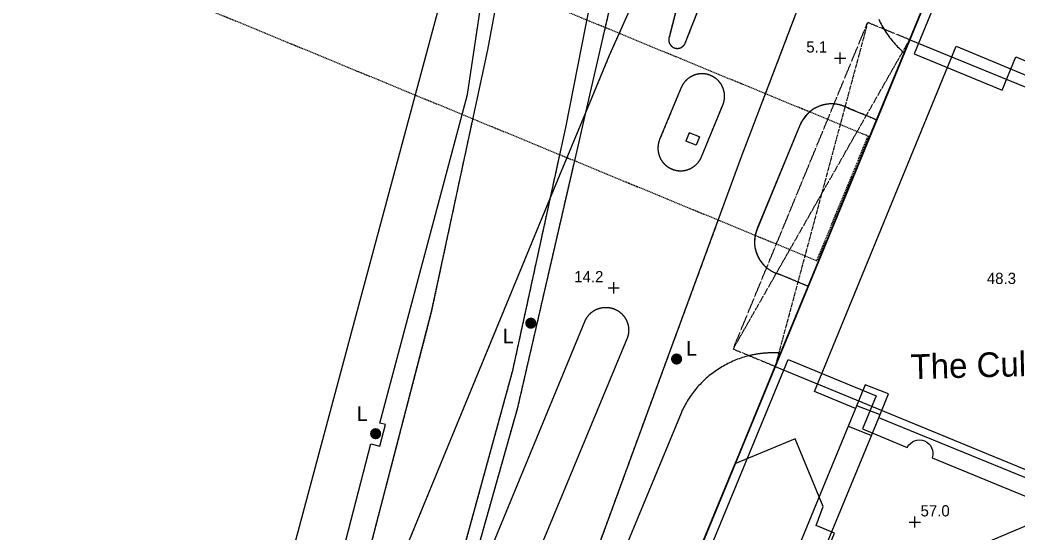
# Model space of a CAD drawing. Header units: millimetres. Extents: x 833924389 to 835767163, y 817400000 to 818811854.
# Drawn here: x 834521114 to 834610066, y 818452045 to 818497749 of the extents above; entities that cross this region are included whole.
import ezdxf
from ezdxf.enums import TextEntityAlignment as Align

# ---------------------------------------------------------------- set-up
doc = ezdxf.new("R2010")
doc.units = ezdxf.units.MM
doc.header["$LTSCALE"] = 10
doc.header["$MEASUREMENT"] = 0
doc.linetypes.add('11NW24C$0$DGN Style 5', pattern=[6.553141, 2.808489, -3.744652])
doc.linetypes.add('DGN Style 2', pattern=[15.39188, 9.235128, -6.156752])
doc.layers.add('01_Base_Plan', color=5, linetype='Continuous', lineweight=5)
doc.styles.add('11nw24c$0$Style-ENGINEERING', font='ENGINEERING.shx')
doc.styles.add('11nw24c$0$Style-WORKING', font='WORKING.shx')

# ---------------------------------------------------------------- blocks, each defined once
blk = doc.blocks.new('11nw24c$0$SPOTHT')
at = {"layer": '01_Base_Plan', "linetype": 'Continuous'}
for p, q in [((-0.5, 0), (0.5, 0)), ((0, -0.5), (0, 0.5))]:
    blk.add_line(p, q, dxfattribs=at)
blk = doc.blocks.new('11nw24c$0$UTILP')
at = {"layer": '01_Base_Plan', "linetype": 'Continuous', "lineweight": 13}
h = blk.add_hatch(color=256, dxfattribs=at)
edge = h.paths.add_edge_path()
edge.add_arc((0, 0), 0.5, 0, 360)

msp = doc.modelspace()

# ---------------------------------------------------------------- linework, layer by layer
at = {"layer": '01_Base_Plan', "linetype": '11NW24C$0$DGN Style 5'}
for p, q in [((834584679, 818468439), (834596662, 818497524)), ((834600400, 818495989), (834596662, 818497524)), ((834584679, 818468439), (834588423, 818466894))]:
    msp.add_line(p, q, dxfattribs=at)
at = {"layer": '01_Base_Plan', "linetype": 'Continuous'}
for p, q in [((834629695, 818483950), (834600400, 818495989)), ((834588423, 818466894), (834617686, 818454829))]:
    msp.add_line(p, q, dxfattribs=at)
at = {"layer": '01_Base_Plan', "linetype": 'ByBlock', "ltscale": 0.1}
for p, q in [((834580757, 818487699), (834580460, 818486957)), ((834581686, 818487327), (834580757, 818487699)), ((834581686, 818487327), (834581388, 818486585)), ((834581388, 818486585), (834580460, 818486957))]:
    msp.add_line(p, q, dxfattribs=at)
at = {"layer": '01_Base_Plan', "linetype": 'DGN Style 2'}
msp.add_line((834596706, 818487401), (834592131, 818476308), dxfattribs=at)
at = {"layer": '01_Base_Plan', "linetype": 'DGN Style 2', "flags": 128}
for points in [[(834588463, 818527965), (834587574, 818525421), (834583543, 818512556), (834579793, 818499435), (834578960, 818496188), (834578956, 818496176), (834578953, 818496163), (834578950, 818496149), (834578948, 818496136), (834578945, 818496123), (834578943, 818496110), (834578941, 818496097), (834578939, 818496083), (834578937, 818496070), (834578936, 818496057), (834578935, 818496043), (834578934, 818496030), (834578934, 818496017), (834578933, 818496003), (834578933, 818495990), (834578933, 818495976), (834578933, 818495963), (834578934, 818495950), (834578935, 818495936), (834578936, 818495923), (834578937, 818495910), (834578938, 818495896), (834578940, 818495883), (834578942, 818495870), (834578944, 818495856), (834578947, 818495843), (834578949, 818495830), (834578952, 818495817), (834578955, 818495804), (834578958, 818495791), (834578962, 818495778), (834578966, 818495765), (834578970, 818495752), (834578974, 818495740), (834578978, 818495727), (834578983, 818495714), (834578988, 818495702), (834578993, 818495690), (834578998, 818495677), (834579004, 818495665), (834579010, 818495653), (834579015, 818495641), (834579022, 818495629), (834579028, 818495617), (834579035, 818495606), (834579041, 818495594), (834579048, 818495583), (834579055, 818495571), (834579063, 818495560), (834579070, 818495549), (834579078, 818495538), (834579086, 818495527), (834579094, 818495517), (834579102, 818495506), (834579111, 818495496), (834579120, 818495485), (834579128, 818495475), (834579137, 818495465), (834579147, 818495456), (834579156, 818495446), (834579166, 818495437), (834579175, 818495427), (834579185, 818495418), (834579195, 818495409), (834579205, 818495401), (834579216, 818495392), (834579226, 818495384), (834579237, 818495376), (834579247, 818495368), (834579258, 818495360), (834579269, 818495352), (834579280, 818495345), (834579292, 818495337), (834579303, 818495330), (834579315, 818495324), (834579326, 818495317), (834579338, 818495310), (834579350, 818495304), (834579362, 818495298), (834579374, 818495292), (834579386, 818495287), (834579398, 818495281), (834579411, 818495276), (834579423, 818495271), (834579436, 818495267), (834579448, 818495262), (834579461, 818495258), (834579474, 818495254), (834579487, 818495250), (834579500, 818495246), (834579513, 818495243), (834579526, 818495240), (834579539, 818495237), (834579552, 818495234), (834579565, 818495231), (834579578, 818495229), (834579591, 818495227), (834579605, 818495225), (834579618, 818495224), (834579631, 818495222), (834579645, 818495221), (834579658, 818495221), (834579671, 818495220), (834579685, 818495220), (834579698, 818495219), (834579712, 818495219), (834579725, 818495220), (834579738, 818495220), (834579752, 818495221), (834579765, 818495222), (834579779, 818495223), (834579792, 818495225), (834579805, 818495226), (834579818, 818495228), (834579832, 818495231), (834579845, 818495233), (834579858, 818495236), (834579871, 818495238), (834579884, 818495242), (834579897, 818495245), (834579910, 818495248), (834579923, 818495252), (834579936, 818495256), (834579948, 818495260), (834579961, 818495265), (834579974, 818495269), (834579986, 818495274), (834579999, 818495279), (834580011, 818495285), (834580023, 818495290), (834580035, 818495296), (834580047, 818495302), (834580059, 818495308), (834580071, 818495314), (834580083, 818495321), (834580094, 818495328), (834580106, 818495335), (834580117, 818495342), (834580128, 818495349), (834580139, 818495357), (834580150, 818495364), (834580161, 818495372), (834580172, 818495381), (834580182, 818495389), (834580192, 818495397), (834580203, 818495406), (834580213, 818495415), (834580223, 818495424), (834580232, 818495433), (834580242, 818495442), (834580251, 818495452), (834580261, 818495462), (834580270, 818495471), (834580279, 818495481), (834580287, 818495492), (834580296, 818495502), (834580304, 818495512), (834580313, 818495523), (834580321, 818495534), (834580328, 818495545), (834580336, 818495556), (834580343, 818495567), (834580351, 818495578), (834580358, 818495590), (834580365, 818495601), (834580371, 818495613), (834580378, 818495624), (834580384, 818495636), (834580390, 818495648), (834580401, 818495671), (834590084, 818520296), (834597633, 818538623), (834604274, 818554762), (834620335, 818593734), (834622971, 818600000)], [(834573099, 818496262), (834574907, 818504104), (834580539, 818523222), (834583401, 818531788), (834587219, 818542815), (834588727, 818546883), (834595325, 818563573), (834603275, 818582839), (834608986, 818596688)], [(834632062, 818588855), (834632050, 818588851), (834631851, 818588789), (834631652, 818588724), (834631455, 818588655), (834631259, 818588583), (834631064, 818588507), (834630871, 818588428), (834630679, 818588345), (834630488, 818588260), (834630299, 818588171), (834630112, 818588078), (834629926, 818587982), (834629742, 818587884), (834629559, 818587781), (834629379, 818587676), (834629200, 818587568), (834629023, 818587456), (834628848, 818587342), (834628676, 818587224), (834628505, 818587104), (834628336, 818586980), (834628170, 818586854), (834628006, 818586724), (834627844, 818586592), (834627684, 818586457), (834627527, 818586319), (834627372, 818586179), (834627220, 818586036), (834627070, 818585890), (834626923, 818585741), (834626779, 818585590), (834626637, 818585437), (834626498, 818585281), (834626361, 818585123), (834626227, 818584962), (834626097, 818584799), (834625969, 818584634), (834625844, 818584466), (834625721, 818584297), (834625602, 818584125), (834625486, 818583951), (834625373, 818583776), (834625263, 818583598), (834625156, 818583418), (834625052, 818583237), (834624952, 818583054), (834624854, 818582869), (834624760, 818582682), (834624670, 818582494), (834624582, 818582304), (834624498, 818582113), (834624417, 818581920), (834624287, 818581588), (834610552, 818548209), (834602810, 818529560), (834592792, 818504981), (834587313, 818490566)], [(834578990, 818532161), (834577763, 818527292), (834576229, 818520728), (834574811, 818514137), (834572980, 818504656), (834571456, 818496921)], [(834561387, 818488628), (834557747, 818471619), (834552415, 818451146), (834544776, 818426690), (834540285, 818414122), (834536433, 818404392)], [(834569154, 818485515), (834568342, 818481792)], [(834559392, 818441675), (834565484, 818463226), (834570497, 818484977)], [(834568342, 818481792), (834564986, 818466401), (834557680, 818439789), (834553820, 818428146)], [(834583306, 818479844), (834576170, 818460454), (834566682, 818434519), (834557622, 818409827), (834548851, 818387559), (834548770, 818387371), (834548692, 818387182), (834548618, 818386992), (834548547, 818386800), (834548480, 818386607), (834548415, 818386413), (834548355, 818386218), (834548297, 818386022), (834548243, 818385825), (834548193, 818385627), (834548147, 818385433)]]:
    msp.add_lwpolyline(points, dxfattribs=at)
at = {"layer": '01_Base_Plan', "linetype": 'Continuous', "flags": 128}
for points in [[(834642467, 818597368), (834641799, 818595840), (834637168, 818585476), (834607257, 818512629), (834606798, 818511516), (834582110, 818451564), (834581577, 818450269), (834551372, 818377493), (834546729, 818366229), (834536097, 818340435), (834533138, 818333256), (834533090, 818333139), (834527362, 818319242), (834527581, 818319152)], [(834571539, 818489495), (834573661, 818494602), (834578144, 818504659), (834582735, 818514678), (834586677, 818523647), (834586020, 818523925), (834586566, 818525210), (834587213, 818524935), (834588463, 818527965)], [(834579793, 818499435), (834578960, 818496189), (834578956, 818496176), (834578953, 818496163), (834578950, 818496149), (834578948, 818496136), (834578945, 818496123), (834578943, 818496110), (834578941, 818496097), (834578939, 818496083), (834578937, 818496070), (834578936, 818496057), (834578935, 818496043), (834578934, 818496030), (834578934, 818496017), (834578933, 818496003), (834578933, 818495990), (834578933, 818495976), (834578933, 818495963), (834578934, 818495950), (834578935, 818495936), (834578936, 818495923), (834578937, 818495910), (834578938, 818495896), (834578940, 818495883), (834578942, 818495870), (834578944, 818495857), (834578947, 818495843), (834578949, 818495830), (834578952, 818495817), (834578955, 818495804), (834578959, 818495791), (834578962, 818495778), (834578966, 818495765), (834578970, 818495752), (834578974, 818495740), (834578978, 818495727), (834578983, 818495715), (834578988, 818495702), (834578993, 818495690), (834578998, 818495677), (834579004, 818495665), (834579010, 818495653), (834579016, 818495641), (834579022, 818495629), (834579028, 818495617), (834579035, 818495606), (834579041, 818495594), (834579048, 818495583), (834579055, 818495571), (834579063, 818495560), (834579070, 818495549), (834579078, 818495538), (834579086, 818495527), (834579094, 818495517), (834579103, 818495506), (834579111, 818495496), (834579120, 818495485), (834579129, 818495475), (834579138, 818495465), (834579147, 818495456), (834579156, 818495446), (834579166, 818495437), (834579175, 818495427), (834579185, 818495418), (834579195, 818495409), (834579205, 818495401), (834579216, 818495392), (834579226, 818495384), (834579237, 818495375), (834579247, 818495368), (834579258, 818495360), (834579269, 818495352), (834579281, 818495345), (834579292, 818495337), (834579303, 818495330), (834579315, 818495324), (834579326, 818495317), (834579338, 818495310), (834579350, 818495304), (834579362, 818495298), (834579374, 818495292), (834579386, 818495287), (834579398, 818495281), (834579411, 818495276), (834579423, 818495271), (834579436, 818495267), (834579448, 818495262), (834579461, 818495258), (834579474, 818495254), (834579487, 818495250), (834579500, 818495246), (834579513, 818495243), (834579526, 818495240), (834579539, 818495237), (834579552, 818495234), (834579565, 818495232), (834579578, 818495229), (834579591, 818495227), (834579605, 818495225), (834579618, 818495224), (834579631, 818495223), (834579645, 818495221), (834579658, 818495221), (834579672, 818495220), (834579685, 818495220), (834579698, 818495219), (834579712, 818495219), (834579725, 818495220), (834579739, 818495220), (834579752, 818495221), (834579765, 818495222), (834579779, 818495223), (834579792, 818495225), (834579805, 818495227), (834579818, 818495228), (834579832, 818495231), (834579845, 818495233), (834579858, 818495236), (834579871, 818495238), (834579884, 818495242), (834579897, 818495245), (834579910, 818495248), (834579923, 818495252), (834579936, 818495256), (834579948, 818495260), (834579961, 818495265), (834579974, 818495269), (834579986, 818495274), (834579999, 818495279), (834580011, 818495285), (834580023, 818495290), (834580035, 818495296), (834580047, 818495302), (834580059, 818495308), (834580071, 818495314), (834580083, 818495321), (834580094, 818495328), (834580106, 818495335), (834580117, 818495342), (834580128, 818495349), (834580139, 818495357), (834580150, 818495364), (834580161, 818495372), (834580172, 818495381), (834580182, 818495389), (834580193, 818495397), (834580203, 818495406), (834580213, 818495415), (834580223, 818495424), (834580232, 818495433), (834580242, 818495442), (834580251, 818495452), (834580261, 818495462), (834580270, 818495472), (834580279, 818495482), (834580287, 818495492), (834580296, 818495502), (834580304, 818495512), (834580313, 818495523), (834580321, 818495534), (834580328, 818495545), (834580336, 818495556), (834580344, 818495567), (834580351, 818495578), (834580358, 818495590), (834580365, 818495601), (834580371, 818495613), (834580378, 818495624), (834580384, 818495636), (834580390, 818495648), (834580401, 818495671), (834590084, 818520296)], [(834566850, 818516232), (834566611, 818515918), (834566122, 818515253), (834565645, 818514579), (834565179, 818513898), (834564726, 818513208), (834564284, 818512510), (834563855, 818511805), (834563439, 818511092), (834563035, 818510373), (834562643, 818509646), (834562264, 818508913), (834561898, 818508173), (834561545, 818507427), (834561205, 818506674), (834560879, 818505916), (834560492, 818504969), (834558834, 818500387), (834551250, 818472192), (834541516, 818435877), (834535310, 818420040)], [(834582110, 818451564), (834588908, 818468071), (834591367, 818474043), (834597461, 818488841), (834599920, 818494812), (834606798, 818511516)], [(834564989, 818506929), (834562768, 818495080), (834557747, 818471619), (834552415, 818451146), (834544776, 818426690), (834540285, 818414122), (834536433, 818404392), (834532977, 818395663), (834516457, 818355540)], [(834516474, 818364484), (834530506, 818396003), (834540232, 818417719), (834543129, 818424189), (834552381, 818459991), (834553181, 818459778), (834553688, 818461699), (834553199, 818461823), (834560993, 818491101), (834562935, 818504020), (834560492, 818504969)], [(834560492, 818504969), (834558834, 818500387), (834551249, 818472192), (834541516, 818435877), (834534522, 818418028), (834526223, 818399556)], [(834540232, 818417719), (834543130, 818424189), (834552381, 818459990), (834553181, 818459778), (834553688, 818461700), (834553199, 818461823), (834560993, 818491102), (834562935, 818504020), (834560492, 818504969)], [(834592792, 818504981), (834585371, 818485457), (834576170, 818460454), (834566682, 818434519), (834557623, 818409827), (834548851, 818387559), (834548770, 818387372), (834548692, 818387182), (834548618, 818386992), (834548547, 818386800), (834548480, 818386607), (834548415, 818386413), (834548355, 818386218), (834548297, 818386022), (834548243, 818385825), (834548193, 818385627), (834548147, 818385432)], [(834597651, 818497807), (834597719, 818497666), (834597789, 818497525), (834597861, 818497386), (834597936, 818497248), (834598014, 818497112), (834598094, 818496977), (834598176, 818496843), (834598260, 818496711), (834598347, 818496580), (834598436, 818496451), (834598527, 818496324), (834598621, 818496198), (834598716, 818496073), (834598814, 818495951), (834598914, 818495830), (834599016, 818495711), (834599120, 818495593), (834599226, 818495478), (834599334, 818495364), (834599444, 818495253), (834599556, 818495143), (834599670, 818495035), (834599786, 818494929), (834599804, 818494913)], [(834597651, 818497807), (834597719, 818497666), (834597789, 818497525), (834597861, 818497386), (834597936, 818497249), (834598014, 818497112), (834598094, 818496977)], [(834595581, 818463151), (834591935, 818464640), (834604555, 818495402), (834630876, 818484449)], [(834578120, 818487090), (834578107, 818487057), (834578095, 818487024), (834578083, 818486991), (834578072, 818486958), (834578061, 818486924), (834578051, 818486891), (834578042, 818486857), (834578033, 818486823), (834578025, 818486788), (834578017, 818486754), (834578010, 818486719), (834578003, 818486685), (834577998, 818486650), (834577992, 818486615), (834577988, 818486580), (834577984, 818486545), (834577980, 818486510), (834577977, 818486475), (834577975, 818486440), (834577974, 818486405), (834577973, 818486370), (834577972, 818486334), (834577973, 818486299), (834577974, 818486264), (834577975, 818486229), (834577977, 818486194), (834577980, 818486158), (834577983, 818486123), (834577987, 818486088), (834577992, 818486053), (834577997, 818486019), (834578003, 818485984), (834578009, 818485949), (834578016, 818485915), (834578024, 818485880), (834578032, 818485846), (834578040, 818485812), (834578050, 818485778), (834578060, 818485744), (834578070, 818485711), (834578081, 818485677), (834578093, 818485644), (834578105, 818485611), (834578118, 818485578), (834578132, 818485546), (834578146, 818485513), (834578160, 818485481), (834578175, 818485449), (834578191, 818485418), (834578207, 818485387), (834578224, 818485356), (834578241, 818485325), (834578259, 818485295), (834578278, 818485264), (834578297, 818485235), (834578316, 818485205), (834578336, 818485176), (834578356, 818485148), (834578377, 818485119), (834578399, 818485091), (834578420, 818485064), (834578443, 818485036), (834578466, 818485010), (834578489, 818484983), (834578513, 818484957), (834578537, 818484932), (834578562, 818484906), (834578587, 818484882), (834578612, 818484857), (834578638, 818484834), (834578665, 818484810), (834578691, 818484787), (834578718, 818484765), (834578746, 818484743), (834578774, 818484721), (834578802, 818484701), (834578831, 818484680), (834578860, 818484660), (834578889, 818484641), (834578919, 818484622), (834578949, 818484603), (834578979, 818484585), (834579010, 818484568), (834579041, 818484551), (834579072, 818484535), (834579103, 818484519), (834579135, 818484504), (834579167, 818484489), (834579200, 818484475), (834579232, 818484461), (834579265, 818484449), (834579298, 818484436), (834579331, 818484424), (834579364, 818484413), (834579398, 818484402), (834579432, 818484392), (834579466, 818484383), (834579500, 818484374), (834579534, 818484366), (834579568, 818484358), (834579603, 818484351), (834579638, 818484345), (834579672, 818484339), (834579707, 818484334), (834579742, 818484329), (834579777, 818484325), (834579812, 818484321), (834579847, 818484319), (834579882, 818484316), (834579917, 818484315), (834579953, 818484314), (834579988, 818484314), (834580023, 818484314), (834580058, 818484315), (834580094, 818484316), (834580129, 818484318), (834580164, 818484321), (834580199, 818484324), (834580234, 818484328), (834580269, 818484333), (834580304, 818484338), (834580338, 818484344), (834580373, 818484350), (834580408, 818484357), (834580442, 818484365), (834580476, 818484373), (834580510, 818484382), (834580544, 818484391), (834580578, 818484401), (834580612, 818484411), (834580645, 818484423), (834580678, 818484434), (834580711, 818484447), (834580744, 818484459), (834580777, 818484473), (834580809, 818484487), (834580841, 818484501), (834580873, 818484517), (834580904, 818484532), (834580936, 818484549), (834580967, 818484565), (834580997, 818484583), (834581028, 818484600), (834581058, 818484619), (834581088, 818484638), (834581117, 818484657), (834581146, 818484677), (834581175, 818484697), (834581203, 818484718), (834581231, 818484740), (834581259, 818484762), (834581286, 818484784), (834581313, 818484807), (834581339, 818484830), (834581365, 818484854), (834581391, 818484878), (834581416, 818484903), (834581440, 818484928), (834581465, 818484953), (834581489, 818484979), (834581512, 818485006), (834581535, 818485032), (834581557, 818485060), (834581579, 818485087), (834581601, 818485115), (834581622, 818485143), (834581642, 818485172), (834581662, 818485201), (834581682, 818485230), (834581701, 818485260), (834581719, 818485290), (834581737, 818485320), (834581754, 818485351), (834581771, 818485382), (834581788, 818485413), (834581803, 818485445), (834581819, 818485476), (834581833, 818485508), (834581851, 818485548), (834583724, 818490103), (834583739, 818490135), (834583753, 818490167), (834583766, 818490200), (834583779, 818490232), (834583791, 818490265), (834583803, 818490298), (834583814, 818490331), (834583824, 818490365), (834583834, 818490399), (834583843, 818490432), (834583852, 818490466), (834583860, 818490501), (834583868, 818490535), (834583875, 818490569), (834583881, 818490604), (834583887, 818490638), (834583892, 818490673), (834583896, 818490708), (834583900, 818490743), (834583903, 818490778), (834583906, 818490813), (834583908, 818490848), (834583910, 818490883), (834583910, 818490918), (834583911, 818490953), (834583910, 818490988), (834583909, 818491023), (834583908, 818491058), (834583906, 818491093), (834583903, 818491128), (834583899, 818491163), (834583895, 818491198), (834583891, 818491233), (834583885, 818491267), (834583879, 818491302), (834583873, 818491336), (834583866, 818491371), (834583858, 818491405), (834583850, 818491439), (834583841, 818491473), (834583832, 818491507), (834583822, 818491540), (834583811, 818491574), (834583800, 818491607), (834583788, 818491640), (834583776, 818491673), (834583763, 818491705), (834583749, 818491738), (834583735, 818491770), (834583721, 818491802), (834583705, 818491834), (834583690, 818491865), (834583673, 818491896), (834583657, 818491927), (834583639, 818491957), (834583621, 818491987), (834583603, 818492017), (834583584, 818492047), (834583565, 818492076), (834583545, 818492105), (834583524, 818492133), (834583503, 818492162), (834583482, 818492189), (834583460, 818492217), (834583438, 818492244), (834583415, 818492271), (834583392, 818492297), (834583368, 818492323), (834583344, 818492348), (834583319, 818492373), (834583294, 818492397), (834583268, 818492422), (834583242, 818492445), (834583216, 818492468), (834583189, 818492491), (834583162, 818492513), (834583135, 818492535), (834583107, 818492556), (834583079, 818492577), (834583050, 818492598), (834583021, 818492617), (834582992, 818492637), (834582962, 818492655), (834582932, 818492674), (834582902, 818492691), (834582871, 818492709), (834582841, 818492725), (834582809, 818492741), (834582778, 818492757), (834582746, 818492772), (834582714, 818492787), (834582682, 818492801), (834582650, 818492814), (834582617, 818492827), (834582584, 818492839), (834582551, 818492851), (834582518, 818492862), (834582484, 818492872), (834582451, 818492882), (834582417, 818492891), (834582383, 818492900), (834582349, 818492908), (834582314, 818492916), (834582280, 818492923), (834582245, 818492929), (834582211, 818492935), (834582176, 818492940), (834582141, 818492944), (834582106, 818492948), (834582072, 818492951), (834582037, 818492954), (834582002, 818492956), (834581967, 818492958), (834581931, 818492958), (834581896, 818492959), (834581861, 818492958), (834581826, 818492957), (834581791, 818492956), (834581756, 818492953), (834581721, 818492951), (834581721, 818492951), (834581686, 818492947), (834581651, 818492943), (834581617, 818492938), (834581582, 818492933), (834581547, 818492927), (834581513, 818492921), (834581479, 818492914), (834581444, 818492906), (834581410, 818492898), (834581376, 818492889), (834581342, 818492880), (834581309, 818492870), (834581275, 818492859), (834581242, 818492848), (834581209, 818492836), (834581176, 818492824), (834581144, 818492811), (834581111, 818492797), (834581079, 818492783), (834581047, 818492768), (834581016, 818492753), (834580984, 818492738), (834580953, 818492721), (834580922, 818492705), (834580892, 818492687), (834580862, 818492669), (834580832, 818492651), (834580802, 818492632), (834580773, 818492613), (834580744, 818492593), (834580716, 818492572), (834580688, 818492551), (834580660, 818492530), (834580632, 818492508), (834580605, 818492486), (834580579, 818492463), (834580552, 818492439), (834580527, 818492416), (834580501, 818492392), (834580476, 818492367), (834580452, 818492342), (834580428, 818492316), (834580404, 818492290), (834580381, 818492264), (834580358, 818492237), (834580336, 818492210), (834580314, 818492183), (834580293, 818492155), (834580272, 818492127), (834580252, 818492098), (834580232, 818492069), (834580212, 818492040), (834580194, 818492010), (834580175, 818491980), (834580158, 818491950), (834580140, 818491919), (834580124, 818491888), (834580108, 818491857), (834580092, 818491826), (834580077, 818491794), (834580054, 818491743), (834578120, 818487090)], [(834597323, 818488898), (834595008, 818489846), (834594962, 818489873), (834594915, 818489899), (834594868, 818489924), (834594821, 818489949), (834594773, 818489972), (834594725, 818489995), (834594676, 818490016), (834594627, 818490037), (834594578, 818490057), (834594528, 818490077), (834594478, 818490095), (834594428, 818490113), (834594377, 818490129), (834594326, 818490145), (834594275, 818490160), (834594223, 818490174), (834594172, 818490187), (834594120, 818490199), (834594068, 818490210), (834594015, 818490220), (834593963, 818490230), (834593910, 818490238), (834593858, 818490246), (834593805, 818490252), (834593752, 818490258), (834593699, 818490263), (834593645, 818490266), (834593592, 818490269), (834593539, 818490271), (834593486, 818490272), (834593432, 818490273), (834593379, 818490272), (834593326, 818490270), (834593272, 818490267), (834593219, 818490264), (834593166, 818490259), (834593113, 818490254), (834593060, 818490247), (834593007, 818490240), (834592955, 818490232), (834592902, 818490223), (834592850, 818490213), (834592798, 818490202), (834592746, 818490190), (834592694, 818490177), (834592642, 818490163), (834592591, 818490149), (834592540, 818490133), (834592489, 818490117), (834592439, 818490100), (834592389, 818490082), (834592339, 818490063), (834592290, 818490043), (834592241, 818490022), (834592192, 818490001), (834592143, 818489978), (834592095, 818489955), (834592048, 818489931), (834592001, 818489906), (834591954, 818489880), (834591908, 818489854), (834591862, 818489826), (834591817, 818489798), (834591772, 818489769), (834591728, 818489740), (834591684, 818489709), (834591641, 818489678), (834591598, 818489646), (834591556, 818489613), (834591515, 818489580), (834591474, 818489545), (834591433, 818489511), (834591394, 818489475), (834591355, 818489439), (834591316, 818489402), (834591278, 818489364), (834591241, 818489326), (834591205, 818489287), (834591169, 818489248), (834591134, 818489207), (834591100, 818489167), (834591066, 818489125), (834591033, 818489083), (834591001, 818489041), (834590969, 818488998), (834590939, 818488954), (834590909, 818488910), (834590880, 818488865), (834590851, 818488820), (834590824, 818488775), (834590797, 818488729), (834590771, 818488682), (834590746, 818488635), (834590722, 818488588), (834590698, 818488540), (834590656, 818488447), (834586823, 818479172), (834586802, 818479124), (834586783, 818479076), (834586764, 818479027), (834586747, 818478978), (834586730, 818478928), (834586714, 818478879), (834586699, 818478829), (834586684, 818478779), (834586671, 818478728), (834586659, 818478678), (834586647, 818478627), (834586636, 818478576), (834586626, 818478525), (834586617, 818478473), (834586609, 818478422), (834586602, 818478370), (834586596, 818478318), (834586591, 818478266), (834586586, 818478214), (834586583, 818478162), (834586580, 818478110), (834586578, 818478058), (834586578, 818478006), (834586578, 818477954), (834586579, 818477902), (834586581, 818477849), (834586584, 818477797), (834586587, 818477745), (834586592, 818477693), (834586598, 818477642), (834586604, 818477590), (834586611, 818477538), (834586620, 818477487), (834586629, 818477435), (834586639, 818477384), (834586650, 818477333), (834586662, 818477282), (834586674, 818477232), (834586688, 818477181), (834586703, 818477131), (834586718, 818477081), (834586734, 818477032), (834586751, 818476983), (834586769, 818476934), (834586788, 818476885), (834586808, 818476837), (834586828, 818476789), (834586849, 818476741), (834586872, 818476694), (834586895, 818476647), (834586918, 818476601), (834586943, 818476555), (834586968, 818476509), (834586995, 818476464), (834587022, 818476419), (834587049, 818476375), (834587078, 818476331), (834587107, 818476288), (834587137, 818476246), (834587168, 818476204), (834587199, 818476162), (834587232, 818476121), (834587264, 818476080), (834587298, 818476041), (834587332, 818476001), (834587367, 818475963), (834587403, 818475925), (834587439, 818475887), (834587476, 818475850), (834587514, 818475814), (834587552, 818475779), (834587591, 818475744), (834587630, 818475710), (834587670, 818475676), (834587711, 818475644), (834587752, 818475612), (834587794, 818475580), (834587836, 818475550), (834587879, 818475520), (834587922, 818475491), (834587966, 818475462), (834588010, 818475435), (834588055, 818475408), (834588100, 818475382), (834588146, 818475357), (834588192, 818475333), (834588239, 818475309), (834588286, 818475286), (834588333, 818475264), (834588381, 818475243), (834588429, 818475223), (834588477, 818475204), (834588526, 818475185), (834588575, 818475167), (834588624, 818475150), (834588674, 818475134), (834588724, 818475119), (834588774, 818475105), (834588873, 818475080), (834591222, 818474103)], [(834593699, 818490263), (834593219, 818490264), (834592746, 818490190), (834592290, 818490043), (834591908, 818489854), (834591515, 818489580), (834591169, 818489248), (834590880, 818488865), (834590656, 818488447), (834586802, 818479124), (834586659, 818478678), (834586596, 818478318), (834586579, 818477902), (834586620, 818477487), (834586718, 818477081), (834586872, 818476694), (834587078, 818476331), (834587332, 818476001), (834587630, 818475710)], [(834568342, 818481792), (834569047, 818483502), (834571539, 818489495)], [(834568342, 818481792), (834569048, 818483502), (834571539, 818489495)], [(834536433, 818404392), (834540406, 818414025), (834550725, 818439025), (834559492, 818460330), (834568342, 818481792)], [(834588738, 818468082), (834588596, 818468089), (834588440, 818468094), (834588283, 818468096), (834588127, 818468095), (834587971, 818468092), (834587815, 818468086), (834587659, 818468078), (834587503, 818468066), (834587348, 818468052), (834587193, 818468035), (834587038, 818468016), (834586883, 818467994), (834586729, 818467969), (834586575, 818467941), (834586422, 818467911), (834586269, 818467878), (834586117, 818467842), (834585966, 818467804), (834585815, 818467763), (834585665, 818467720), (834585516, 818467674), (834585368, 818467625), (834585220, 818467574), (834585073, 818467520), (834584928, 818467463), (834584783, 818467404), (834584640, 818467343), (834584497, 818467279), (834584356, 818467213), (834584216, 818467144), (834584077, 818467072), (834583939, 818466999), (834583803, 818466922), (834583668, 818466844), (834583534, 818466763), (834583402, 818466680), (834583271, 818466594), (834583142, 818466507), (834583014, 818466417), (834582888, 818466325), (834582764, 818466230), (834582641, 818466134), (834582520, 818466035), (834582401, 818465934), (834582283, 818465832), (834582167, 818465727), (834582053, 818465620), (834581941, 818465511), (834581831, 818465400), (834581723, 818465288), (834581617, 818465173), (834581513, 818465057), (834581411, 818464938), (834581311, 818464819), (834581213, 818464697), (834581117, 818464573), (834581024, 818464448), (834580932, 818464322), (834580843, 818464194), (834580756, 818464064), (834580671, 818463933), (834580589, 818463800), (834580509, 818463666), (834580431, 818463530), (834580356, 818463394), (834580283, 818463255), (834580213, 818463116), (834580145, 818462976), (834580031, 818462725), (834574293, 818448832)], [(834586117, 818467842), (834585966, 818467804), (834585815, 818467763), (834585665, 818467720), (834585516, 818467674), (834585368, 818467625), (834585220, 818467574), (834585074, 818467520), (834584928, 818467463), (834584783, 818467404), (834584640, 818467343), (834584497, 818467279), (834584356, 818467213), (834584216, 818467144), (834584077, 818467072), (834583939, 818466999), (834583803, 818466922), (834583668, 818466844), (834583534, 818466763), (834583402, 818466680), (834583271, 818466595), (834583142, 818466507), (834583014, 818466417), (834582888, 818466325), (834582764, 818466230), (834582641, 818466134), (834582520, 818466035), (834582401, 818465934), (834582283, 818465831), (834582167, 818465727), (834582054, 818465620), (834581942, 818465511), (834581831, 818465400), (834581723, 818465288), (834581617, 818465173), (834581513, 818465057), (834581411, 818464939), (834581311, 818464818), (834581213, 818464697), (834581117, 818464574), (834581024, 818464449), (834580932, 818464322), (834580843, 818464194), (834580756, 818464064), (834580671, 818463933), (834580589, 818463800), (834580509, 818463666), (834580431, 818463530), (834580356, 818463394), (834580283, 818463256), (834580213, 818463116), (834580145, 818462976), (834580031, 818462725), (834574293, 818448833)], [(834596447, 818465249), (834595581, 818463151)], [(834598522, 818464433), (834596447, 818465249)], [(834597646, 818462309), (834598522, 818464433)], [(834597726, 818462602), (834595705, 818463387)], [(834595581, 818463151), (834589536, 818448498), (834589486, 818448377)], [(834591555, 818447528), (834591603, 818447645), (834597646, 818462309)], [(834596976, 818460726), (834594946, 818461545)], [(834618292, 818453883), (834597646, 818462309)], [(834616004, 818454888), (834595316, 818446152), (834594027, 818446684), (834593074, 818444372), (834590914, 818445263), (834593706, 818452035), (834592080, 818452706), (834592708, 818454394), (834590193, 818460438), (834584831, 818458214), (834572723, 818428975), (834577693, 818426907), (834576816, 818424781), (834571847, 818426830), (834563502, 818406593)]]:
    msp.add_lwpolyline(points, dxfattribs=at)
at = {"layer": '01_Base_Plan', "flags": 128}
for points in [[(834571539, 818489495), (834574907, 818504104), (834580539, 818523222), (834583401, 818531788), (834587219, 818542815), (834588727, 818546883), (834595325, 818563573), (834603275, 818582839), (834608986, 818596688)], [(834578990, 818532161), (834577763, 818527292), (834576229, 818520728), (834574811, 818514137), (834572980, 818504656), (834569732, 818488166), (834568342, 818481792)], [(834579793, 818499435), (834578960, 818496188), (834578956, 818496176), (834578953, 818496163), (834578950, 818496149), (834578948, 818496136), (834578945, 818496123), (834578943, 818496110), (834578941, 818496097), (834578939, 818496083), (834578937, 818496070), (834578936, 818496057), (834578935, 818496043), (834578934, 818496030), (834578934, 818496017), (834578933, 818496003), (834578933, 818495990), (834578933, 818495976), (834578933, 818495963), (834578934, 818495950), (834578935, 818495936), (834578936, 818495923), (834578937, 818495910), (834578938, 818495896), (834578940, 818495883), (834578942, 818495870), (834578944, 818495856), (834578947, 818495843), (834578949, 818495830), (834578952, 818495817), (834578955, 818495804), (834578958, 818495791), (834578962, 818495778), (834578966, 818495765), (834578970, 818495752), (834578974, 818495740), (834578978, 818495727), (834578983, 818495714), (834578988, 818495702), (834578993, 818495690), (834578998, 818495677), (834579004, 818495665), (834579010, 818495653), (834579015, 818495641), (834579022, 818495629), (834579028, 818495617), (834579035, 818495606), (834579041, 818495594), (834579048, 818495583), (834579055, 818495571), (834579063, 818495560), (834579070, 818495549), (834579078, 818495538), (834579086, 818495527), (834579094, 818495517), (834579102, 818495506), (834579111, 818495496), (834579120, 818495485), (834579128, 818495475), (834579137, 818495465), (834579147, 818495456), (834579156, 818495446), (834579166, 818495437), (834579175, 818495427), (834579185, 818495418), (834579195, 818495409), (834579205, 818495401), (834579216, 818495392), (834579226, 818495384), (834579237, 818495376), (834579247, 818495368), (834579258, 818495360), (834579269, 818495352), (834579280, 818495345), (834579292, 818495337), (834579303, 818495330), (834579315, 818495324), (834579326, 818495317), (834579338, 818495310), (834579350, 818495304), (834579362, 818495298), (834579374, 818495292), (834579386, 818495287), (834579398, 818495281), (834579411, 818495276), (834579423, 818495271), (834579436, 818495267), (834579448, 818495262), (834579461, 818495258), (834579474, 818495254), (834579487, 818495250), (834579500, 818495246), (834579513, 818495243), (834579526, 818495240), (834579539, 818495237), (834579552, 818495234), (834579565, 818495231), (834579578, 818495229), (834579591, 818495227), (834579605, 818495225), (834579618, 818495224), (834579631, 818495222), (834579645, 818495221), (834579658, 818495221), (834579671, 818495220), (834579685, 818495220), (834579698, 818495219), (834579712, 818495219), (834579725, 818495220), (834579738, 818495220), (834579752, 818495221), (834579765, 818495222), (834579779, 818495223), (834579792, 818495225), (834579805, 818495226), (834579818, 818495228), (834579832, 818495231), (834579845, 818495233), (834579858, 818495236), (834579871, 818495238), (834579884, 818495242), (834579897, 818495245), (834579910, 818495248), (834579923, 818495252), (834579936, 818495256), (834579948, 818495260), (834579961, 818495265), (834579974, 818495269), (834579986, 818495274), (834579999, 818495279), (834580011, 818495285), (834580023, 818495290), (834580035, 818495296), (834580047, 818495302), (834580059, 818495308), (834580071, 818495314), (834580083, 818495321), (834580094, 818495328), (834580106, 818495335), (834580117, 818495342), (834580128, 818495349), (834580139, 818495357), (834580150, 818495364), (834580161, 818495372), (834580172, 818495381), (834580182, 818495389), (834580192, 818495397), (834580203, 818495406), (834580213, 818495415), (834580223, 818495424), (834580232, 818495433), (834580242, 818495442), (834580251, 818495452), (834580261, 818495462), (834580270, 818495471), (834580279, 818495481), (834580287, 818495492), (834580296, 818495502), (834580304, 818495512), (834580313, 818495523), (834580321, 818495534), (834580328, 818495545), (834580336, 818495556), (834580343, 818495567), (834580351, 818495578), (834580358, 818495590), (834580365, 818495601), (834580371, 818495613), (834580378, 818495624), (834580384, 818495636), (834580390, 818495648), (834580401, 818495671), (834590084, 818520296)], [(834566850, 818516232), (834564989, 818506929), (834562768, 818495079), (834557747, 818471619), (834552415, 818451146), (834544776, 818426690), (834540285, 818414122), (834536433, 818404392)], [(834592792, 818504981), (834585371, 818485457), (834576170, 818460454), (834566682, 818434519), (834557622, 818409827), (834548851, 818387559), (834548770, 818387371), (834548692, 818387182), (834548618, 818386992), (834548547, 818386800), (834548480, 818386607), (834548415, 818386413), (834548355, 818386218), (834548297, 818386022), (834548243, 818385825), (834548193, 818385627), (834548147, 818385433)], [(834559392, 818441675), (834565484, 818463226), (834570850, 818486510), (834571539, 818489495)], [(834568342, 818481792), (834564986, 818466401), (834557680, 818439789), (834553820, 818428146)]]:
    msp.add_lwpolyline(points, dxfattribs=at)
at = {"layer": '01_Base_Plan', "linetype": 'DGN Style 2', "flags": 128}
msp.add_lwpolyline([(834448639, 818535483), (834448639, 818535483), (834592131, 818476308), (834596706, 818487402), (834453214, 818546577, 1)], format="xyb", close=True, dxfattribs=at)
at = {"layer": '01_Base_Plan', "linetype": 'Continuous', "flags": 128}
for points in [[(834616791, 818533492), (834600807, 818494733), (834608642, 818491502), (834609862, 818494461), (834613862, 818492811, 0.939411), (834616077, 818491898), (834624956, 818488236), (834624956, 818488236, 1.399777), (834627226, 818488239), (834627226, 818488239), (834627875, 818488509), (834628115, 818487932), (834640229, 818492972), (834639989, 818493549), (834640637, 818493819), (834640637, 818493819, 0.47009), (834642508, 818493365, 0.562349), (834642305, 818495492), (834642305, 818495492), (834642305, 818495492), (834642573, 818496141), (834643151, 818495903), (834646144, 818503160)], [(834573595, 818428749), (834589579, 818467508), (834597414, 818464276), (834596194, 818461318), (834600194, 818459668, -0.939411), (834602409, 818458755), (834611288, 818455093)]]:
    msp.add_lwpolyline(points, format="xyb", dxfattribs=at)
at = {"layer": '01_Base_Plan', "linetype": '11NW24C$0$DGN Style 5', "flags": 128}
for points in [[(834571539, 818489495), (834573661, 818494602), (834578144, 818504659), (834582735, 818514678), (834586677, 818523647), (834586020, 818523925), (834586566, 818525210), (834587213, 818524935), (834588463, 818527965)], [(834596662, 818497524), (834592547, 818482227), (834588423, 818466894)], [(834598094, 818496977), (834598176, 818496843), (834598260, 818496711), (834598347, 818496580), (834598436, 818496451), (834598527, 818496324), (834598621, 818496198), (834598716, 818496074), (834598814, 818495951), (834598914, 818495830), (834599016, 818495711), (834599120, 818495593), (834599226, 818495478), (834599334, 818495364), (834599444, 818495253), (834599556, 818495143), (834599670, 818495035), (834599786, 818494929), (834599920, 818494812)], [(834584679, 818468439), (834592547, 818482227), (834600400, 818495989)], [(834578120, 818487090), (834578107, 818487057), (834578095, 818487024), (834578083, 818486991), (834578072, 818486958), (834578061, 818486924), (834578051, 818486891), (834578042, 818486857), (834578033, 818486823), (834578025, 818486788), (834578017, 818486754), (834578010, 818486719), (834578004, 818486685), (834577998, 818486650), (834577992, 818486615), (834577988, 818486580), (834577984, 818486545), (834577980, 818486510), (834577978, 818486475), (834577975, 818486440), (834577974, 818486405), (834577973, 818486370), (834577972, 818486334), (834577973, 818486299), (834577974, 818486264), (834577975, 818486229), (834577977, 818486194), (834577980, 818486158), (834577983, 818486123), (834577987, 818486088), (834577992, 818486053), (834577997, 818486019), (834578003, 818485984), (834578009, 818485949), (834578016, 818485915), (834578024, 818485880), (834578032, 818485846), (834578041, 818485812), (834578050, 818485778), (834578060, 818485744), (834578070, 818485711), (834578082, 818485677), (834578093, 818485644), (834578106, 818485611), (834578118, 818485578), (834578132, 818485546), (834578146, 818485513), (834578160, 818485481), (834578176, 818485449), (834578191, 818485418), (834578207, 818485387), (834578224, 818485356), (834578241, 818485325), (834578259, 818485295), (834578278, 818485265), (834578297, 818485235), (834578316, 818485205), (834578336, 818485176), (834578356, 818485148), (834578377, 818485119), (834578399, 818485091), (834578421, 818485064), (834578443, 818485036), (834578466, 818485010), (834578489, 818484983), (834578513, 818484957), (834578537, 818484932), (834578562, 818484907), (834578587, 818484882), (834578612, 818484858), (834578638, 818484834), (834578665, 818484810), (834578691, 818484787), (834578718, 818484765), (834578746, 818484743), (834578774, 818484722), (834578802, 818484701), (834578831, 818484680), (834578860, 818484660), (834578889, 818484641), (834578919, 818484622), (834578949, 818484603), (834578979, 818484585), (834579010, 818484568), (834579041, 818484551), (834579072, 818484535), (834579104, 818484519), (834579135, 818484504), (834579167, 818484489), (834579200, 818484475), (834579232, 818484462), (834579265, 818484449), (834579298, 818484436), (834579331, 818484424), (834579364, 818484413), (834579398, 818484403), (834579432, 818484392), (834579466, 818484383), (834579500, 818484374), (834579534, 818484366), (834579568, 818484358), (834579603, 818484351), (834579638, 818484345), (834579672, 818484339), (834579707, 818484334), (834579742, 818484329), (834579777, 818484325), (834579812, 818484321), (834579847, 818484319), (834579882, 818484316), (834579918, 818484315), (834579953, 818484314), (834579988, 818484314), (834580023, 818484314), (834580058, 818484315), (834580094, 818484316), (834580129, 818484318), (834580164, 818484321), (834580199, 818484324), (834580234, 818484328), (834580269, 818484333), (834580304, 818484338), (834580338, 818484344), (834580373, 818484350), (834580408, 818484357), (834580442, 818484365), (834580476, 818484373), (834580510, 818484382), (834580544, 818484391), (834580578, 818484401), (834580612, 818484411), (834580645, 818484423), (834580678, 818484434), (834580711, 818484447), (834580744, 818484460), (834580777, 818484473), (834580809, 818484487), (834580841, 818484501), (834580873, 818484517), (834580905, 818484532), (834580936, 818484549), (834580967, 818484565), (834580997, 818484583), (834581028, 818484600), (834581058, 818484619), (834581088, 818484638), (834581117, 818484657), (834581146, 818484677), (834581175, 818484697), (834581203, 818484718), (834581231, 818484740), (834581259, 818484762), (834581286, 818484784), (834581313, 818484807), (834581339, 818484830), (834581365, 818484854), (834581391, 818484878), (834581416, 818484903), (834581441, 818484928), (834581465, 818484953), (834581489, 818484979), (834581512, 818485006), (834581535, 818485032), (834581557, 818485060), (834581579, 818485087), (834581601, 818485115), (834581622, 818485143), (834581642, 818485172), (834581662, 818485201), (834581682, 818485230), (834581701, 818485260), (834581719, 818485290), (834581737, 818485320), (834581754, 818485351), (834581771, 818485382), (834581788, 818485413), (834581803, 818485445), (834581819, 818485476), (834581833, 818485508), (834581851, 818485549), (834583724, 818490103), (834583739, 818490135), (834583753, 818490167), (834583766, 818490200), (834583779, 818490232), (834583791, 818490265), (834583803, 818490298), (834583814, 818490331), (834583824, 818490365), (834583834, 818490399), (834583843, 818490432), (834583852, 818490466), (834583860, 818490500), (834583868, 818490535), (834583875, 818490569), (834583881, 818490604), (834583887, 818490638), (834583892, 818490673), (834583896, 818490708), (834583900, 818490743), (834583903, 818490778), (834583906, 818490813), (834583908, 818490848), (834583910, 818490883), (834583911, 818490918), (834583911, 818490953), (834583910, 818490988), (834583909, 818491023), (834583908, 818491058), (834583906, 818491093), (834583903, 818491128), (834583899, 818491163), (834583895, 818491198), (834583891, 818491233), (834583885, 818491267), (834583879, 818491302), (834583873, 818491336), (834583866, 818491371), (834583858, 818491405), (834583850, 818491439), (834583841, 818491473), (834583832, 818491507), (834583822, 818491540), (834583811, 818491574), (834583800, 818491607), (834583788, 818491640), (834583776, 818491673), (834583763, 818491705), (834583749, 818491738), (834583735, 818491770), (834583721, 818491802), (834583705, 818491834), (834583690, 818491865), (834583673, 818491896), (834583657, 818491927), (834583639, 818491957), (834583621, 818491988), (834583603, 818492017), (834583584, 818492047), (834583565, 818492076), (834583545, 818492105), (834583524, 818492134), (834583503, 818492162), (834583482, 818492189), (834583460, 818492217), (834583438, 818492244), (834583415, 818492271), (834583392, 818492297), (834583368, 818492323), (834583344, 818492348), (834583319, 818492373), (834583294, 818492397), (834583268, 818492421), (834583243, 818492445), (834583216, 818492468), (834583189, 818492491), (834583162, 818492513), (834583135, 818492535), (834583107, 818492556), (834583079, 818492577), (834583050, 818492598), (834583021, 818492617), (834582992, 818492637), (834582962, 818492656), (834582932, 818492674), (834582902, 818492692), (834582871, 818492709), (834582841, 818492725), (834582809, 818492742), (834582778, 818492757), (834582746, 818492772), (834582714, 818492787), (834582682, 818492801), (834582650, 818492814), (834582617, 818492827), (834582584, 818492839), (834582551, 818492851), (834582518, 818492862), (834582484, 818492872), (834582451, 818492882), (834582417, 818492891), (834582383, 818492900), (834582349, 818492908), (834582314, 818492916), (834582280, 818492922), (834582246, 818492929), (834582211, 818492935), (834582176, 818492940), (834582141, 818492944), (834582107, 818492948), (834582072, 818492951), (834582037, 818492954), (834582002, 818492956), (834581967, 818492958), (834581931, 818492958), (834581896, 818492959), (834581861, 818492958), (834581826, 818492957), (834581791, 818492956), (834581756, 818492953), (834581721, 818492951), (834581686, 818492947), (834581651, 818492943), (834581617, 818492939), (834581582, 818492933), (834581547, 818492927), (834581513, 818492921), (834581479, 818492914), (834581444, 818492906), (834581410, 818492898), (834581376, 818492889), (834581343, 818492880), (834581309, 818492870), (834581275, 818492859), (834581242, 818492848), (834581209, 818492836), (834581176, 818492824), (834581144, 818492811), (834581111, 818492797), (834581079, 818492783), (834581047, 818492769), (834581016, 818492753), (834580984, 818492738), (834580953, 818492721), (834580922, 818492705), (834580892, 818492687), (834580862, 818492669), (834580832, 818492651), (834580802, 818492632), (834580773, 818492613), (834580744, 818492593), (834580716, 818492572), (834580688, 818492551), (834580660, 818492530), (834580632, 818492508), (834580605, 818492486), (834580579, 818492463), (834580552, 818492440), (834580527, 818492416), (834580501, 818492392), (834580476, 818492367), (834580452, 818492342), (834580428, 818492316), (834580404, 818492290), (834580381, 818492264), (834580358, 818492237), (834580336, 818492210), (834580314, 818492183), (834580293, 818492155), (834580272, 818492127), (834580252, 818492098), (834580232, 818492069), (834580213, 818492040), (834580194, 818492010), (834580175, 818491980), (834580158, 818491950), (834580141, 818491919), (834580124, 818491888), (834580108, 818491857), (834580092, 818491826), (834580077, 818491794), (834580054, 818491744), (834578120, 818487090)], [(834597461, 818488841), (834594528, 818490077), (834594120, 818490199), (834593699, 818490263)], [(834536433, 818404392), (834540406, 818414025), (834550725, 818439026), (834559492, 818460330), (834568342, 818481792)], [(834587630, 818475710), (834587966, 818475463), (834588333, 818475264), (834588873, 818475080), (834591367, 818474043)], [(834588908, 818468070), (834588752, 818468081), (834588596, 818468089), (834588440, 818468094), (834588284, 818468096), (834588127, 818468095), (834587971, 818468092), (834587815, 818468086), (834587659, 818468078), (834587503, 818468066), (834587348, 818468052), (834587193, 818468035), (834587038, 818468016), (834586883, 818467994), (834586729, 818467969), (834586575, 818467941), (834586422, 818467911), (834586269, 818467878), (834586117, 818467842)]]:
    msp.add_lwpolyline(points, dxfattribs=at)
at = {"layer": '01_Base_Plan', "linetype": 'Continuous'}
msp.add_lwpolyline([(834559392, 818441675), (834571446, 818470883), (834571460, 818470916), (834571474, 818470949), (834571489, 818470981), (834571504, 818471013), (834571520, 818471045), (834571537, 818471076), (834571554, 818471107), (834571572, 818471138), (834571590, 818471169), (834571609, 818471199), (834571628, 818471228), (834571647, 818471258), (834571668, 818471287), (834571688, 818471316), (834571710, 818471345), (834571731, 818471373), (834571754, 818471400), (834571776, 818471428), (834571800, 818471454), (834571823, 818471481), (834571847, 818471507), (834571872, 818471533), (834571897, 818471558), (834571922, 818471583), (834571948, 818471607), (834571975, 818471631), (834572001, 818471654), (834572028, 818471677), (834572056, 818471700), (834572084, 818471722), (834572112, 818471743), (834572141, 818471764), (834572170, 818471785), (834572199, 818471805), (834572229, 818471824), (834572259, 818471843), (834572289, 818471861), (834572320, 818471879), (834572351, 818471897), (834572382, 818471913), (834572414, 818471930), (834572446, 818471945), (834572478, 818471961), (834572510, 818471975), (834572543, 818471989), (834572576, 818472002), (834572609, 818472015), (834572642, 818472028), (834572676, 818472039), (834572709, 818472051), (834572743, 818472061), (834572777, 818472071), (834572812, 818472080), (834572846, 818472089), (834572881, 818472097), (834572915, 818472105), (834572950, 818472112), (834572985, 818472118), (834573020, 818472124), (834573055, 818472129), (834573090, 818472133), (834573126, 818472137), (834573161, 818472140), (834573197, 818472143), (834573232, 818472145), (834573267, 818472146), (834573303, 818472147), (834573338, 818472147), (834573374, 818472147), (834573410, 818472146), (834573445, 818472144), (834573480, 818472142), (834573516, 818472139), (834573551, 818472135), (834573586, 818472131), (834573622, 818472126), (834573657, 818472121), (834573692, 818472115), (834573727, 818472108), (834573761, 818472101), (834573796, 818472093), (834573830, 818472084), (834573865, 818472075), (834573899, 818472066), (834573933, 818472056), (834573967, 818472045), (834574000, 818472033), (834574034, 818472021), (834574067, 818472009), (834574100, 818471996), (834574133, 818471982), (834574165, 818471967), (834574198, 818471953), (834574230, 818471937), (834574261, 818471921), (834574293, 818471905), (834574324, 818471887), (834574355, 818471870), (834574385, 818471852), (834574415, 818471833), (834574445, 818471814), (834574475, 818471794), (834574504, 818471774), (834574533, 818471753), (834574561, 818471732), (834574589, 818471710), (834574617, 818471688), (834574644, 818471665), (834574671, 818471642), (834574698, 818471618), (834574724, 818471594), (834574749, 818471569), (834574774, 818471545), (834574799, 818471519), (834574824, 818471493), (834574847, 818471467), (834574871, 818471440), (834574894, 818471413), (834574916, 818471386), (834574938, 818471358), (834574960, 818471329), (834574981, 818471301), (834575001, 818471272), (834575021, 818471242), (834575041, 818471213), (834575060, 818471183), (834575078, 818471152), (834575096, 818471122), (834575113, 818471091), (834575130, 818471059), (834575146, 818471028), (834575162, 818470996), (834575177, 818470964), (834575192, 818470931), (834575206, 818470899), (834575219, 818470866), (834575232, 818470833), (834575244, 818470800), (834575256, 818470766), (834575267, 818470732), (834575278, 818470698), (834575288, 818470664), (834575297, 818470630), (834575306, 818470596), (834575314, 818470561), (834575321, 818470526), (834575328, 818470491), (834575335, 818470456), (834575340, 818470421), (834575345, 818470386), (834575350, 818470351), (834575354, 818470316), (834575357, 818470280), (834575359, 818470245), (834575361, 818470210), (834575363, 818470174), (834575364, 818470138), (834575364, 818470103), (834575363, 818470068), (834575362, 818470032), (834575360, 818469997), (834575358, 818469961), (834575355, 818469926), (834575352, 818469890), (834575347, 818469855), (834575343, 818469820), (834575337, 818469785), (834575331, 818469750), (834575325, 818469715), (834575317, 818469680), (834575310, 818469646), (834575301, 818469611), (834575292, 818469577), (834575282, 818469543), (834575272, 818469509), (834575261, 818469475), (834575250, 818469441), (834575237, 818469405), (834567715, 818451305)], dxfattribs=at)

# ---------------------------------------------------------------- block references
at = {"layer": '01_Base_Plan', "linetype": 'Continuous', "xscale": 1000, "yscale": 1000, "zscale": 1000}
for p in [(834594219, 818494345, 5100), (834574030, 818473882, 14200), (834600877, 818453026, 57000)]:
    msp.add_blockref('11nw24c$0$SPOTHT', p, dxfattribs=at)
at = {"layer": '01_Base_Plan', "color": 0, "linetype": 'Continuous', "xscale": 1000, "yscale": 1000, "zscale": 1000}
for p in [(834566642, 818470738), (834579635, 818467545), (834552813, 818460893)]:
    msp.add_blockref('11nw24c$0$UTILP', p, dxfattribs=at)

# ---------------------------------------------------------------- texts
at = {"layer": '01_Base_Plan', "linetype": 'Continuous', "style": '11nw24c$0$Style-ENGINEERING'}
for s, p in [('5.1', (834593052, 818494845, 5100)), ('14.2', (834573113, 818474382, 14200)), ('48.3', (834609887, 818474229, 48300))]:
    msp.add_text(s, height=1000, dxfattribs=at).set_placement(p, align=Align.RIGHT)
at = {"layer": '01_Base_Plan', "linetype": 'Continuous'}
for s, height, style, p in [('L', 1300, '11nw24c$0$Style-WORKING', (834564151, 818468952)), ('L', 1300, '11nw24c$0$Style-WORKING', (834580484, 818467845)), ('L', 1300, '11nw24c$0$Style-WORKING', (834551140, 818462031)), ('57.0', 1000, '11nw24c$0$Style-ENGINEERING', (834601377, 818453526, 57000))]:
    msp.add_text(s, height=height, dxfattribs=dict(at, style=style)).set_placement(p)
at = {"layer": '01_Base_Plan', "linetype": 'Continuous', "style": '11nw24c$0$Style-WORKING'}
msp.add_text('The Cullinan', height=2200, rotation=1.52897, dxfattribs=at).set_placement((834600512, 818465751))

doc.saveas('drawing.dxf')
